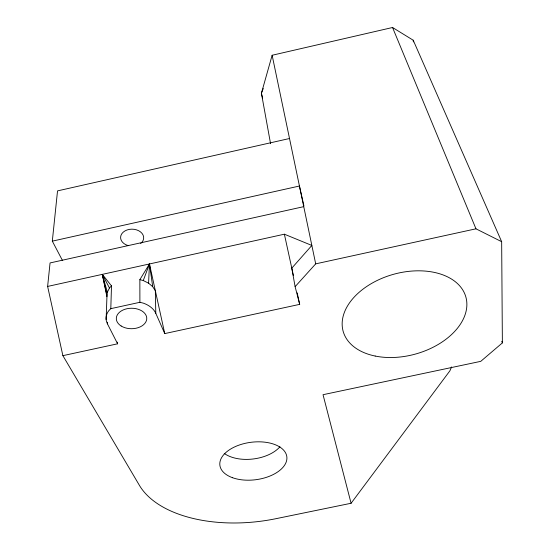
<?xml version="1.0" encoding="UTF-8"?>
<svg xmlns="http://www.w3.org/2000/svg" width="550" height="550" viewBox="0 0 550 550"><rect width="100%" height="100%" fill="white"/><g stroke="black" fill="none" stroke-linecap="round" stroke-linejoin="round"><path stroke-width="0.82" d="M303.744 206.649L50.057 262.941L47.623 286.433L62.886 355.658L117.597 343.805L107.436 323.861A25.389 17.064 -0.3 0 1 108.721 310.743L110.804 308.66L111.499 285.904L102.321 274.361L106.934 296.725L106.129 319.495M107.436 323.861L107.491 322.176M155.794 313.328L155.347 290.771L152.708 286.681L148.589 283.188L149.463 263.959L139.858 279.668L139.899 302.294L143.406 303.167A25.389 17.064 -0.3 0 1 155.794 313.328L164.752 333.589L299.688 304.356L297.179 292.841M106.934 296.725L107.353 292.249L109.464 287.98L111.499 285.904M62.48 260.514L52.319 241.141L57.53 190.884L289.52 138.511M62.886 355.658L139.391 485.32A118.635 66.591 -7.3 0 0 275.921 518.691L351.086 503.264L323.036 394.701L480.755 361.35L502.377 342.897L501.662 241.697L413.215 40.219L392.542 27.5L272.133 55.261L261.415 93.246L270.566 143.681M139.858 279.668L143.268 280.555L149.463 263.959L164.752 333.589M263.264 88.522L261.415 93.246L262.625 98.251M451.605 366.926L449.886 370.831L351.086 503.264M299.688 304.356L295.116 286.653L315.693 263.856L475.97 228.814L501.662 241.697M52.319 241.141L299.441 186.017L303.916 205.865M47.623 286.433L284.377 234.197L311.85 245.444L291.789 268.153L295.116 286.653M110.804 308.66L139.899 302.294M143.268 280.555L148.589 283.188M106.913 295.254L102.321 274.361L109.464 287.98M392.542 27.5L475.97 228.814M501.751 341.303L502.377 342.897M102.321 274.361L107.353 292.249M117.226 342.127L117.597 343.805M284.377 234.197L293.404 275.557M272.133 55.261L315.693 263.856M149.463 263.959L152.708 286.681M413.215 40.219L413.366 41.924M279.936 446.786A33.069 19.057 -7.2 0 1 224.235 453.393M128.274 245.63A11.557 8.504 1.5 0 1 121.866 233.654A11.557 8.504 1.5 0 1 138.758 230.773A11.557 8.504 1.5 0 1 140.642 243.526M232.526 477.709A33.749 18.865 -7.3 0 0 286.557 460.859A33.749 18.865 -7.3 0 0 240.969 444.462A33.749 18.865 -7.3 0 0 232.526 477.709M375.196 356.049A63.704 41.353 -15.6 0 0 466.84 302.988A63.704 41.353 -15.6 0 0 371.511 283.491A63.704 41.353 -15.6 0 0 375.196 356.049M121.165 326.006A15.228 10.237 -0.3 0 0 146.382 320.719A15.228 10.237 -0.3 0 0 127.064 308.708A15.228 10.237 -0.3 0 0 121.165 326.006"/></g></svg>
